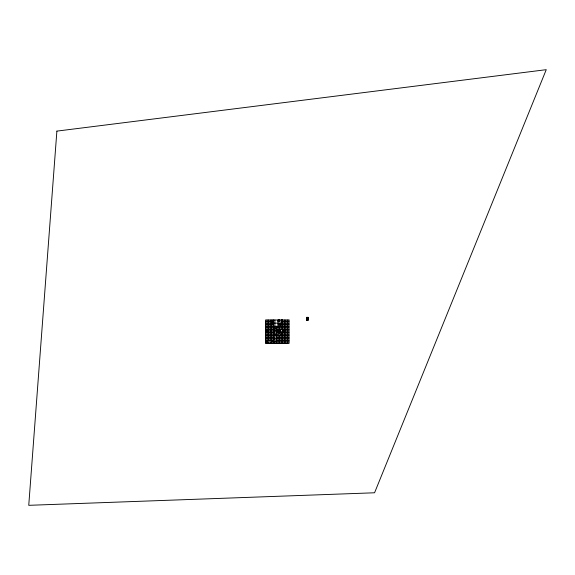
<?xml version="1.0" encoding="UTF-8"?>
<svg xmlns="http://www.w3.org/2000/svg" width="575" height="575" viewBox="0 0 575 575"><rect width="100%" height="100%" fill="white"/><g stroke="black" fill="none" stroke-linecap="round" stroke-linejoin="round"><path stroke-width="0.86" d="M271.752 321.562L273.326 319.995L273.326 343.527M267.052 340.386L265.478 341.952L289.009 341.952M274.893 335.678L276.46 334.111M271.752 341.952L273.326 340.386A1.567 1.567 0 0 0 274.893 338.819L274.893 329.403L265.478 329.403M282.735 332.544L284.302 330.977M306.554 317.716L308.121 317.716M306.554 318.112L308.121 318.112M306.554 318.507L308.121 318.507M306.554 318.895L308.121 318.895M306.554 319.29L308.121 319.29M306.554 319.678L308.121 319.678M306.554 320.074L308.121 320.074M265.478 321.562L273.326 321.562L271.752 319.995L271.752 343.527M278.027 321.562L279.601 321.562L279.601 319.995M281.168 321.562L289.009 321.562M271.752 321.734L273.326 321.734M271.752 321.914L273.326 321.914M271.752 322.086L273.326 322.086M271.752 322.259L273.326 322.259M271.752 322.431L273.326 322.431M271.752 322.611L273.326 322.611M271.752 322.783L273.326 322.783M271.752 322.956L273.326 322.956M265.478 323.128L289.009 323.128M265.478 324.702L273.326 324.702M281.168 324.702L289.009 324.702M265.478 326.269L289.009 326.269M265.478 327.836L289.009 327.836M276.46 329.403L289.009 329.403M265.478 330.977L281.168 330.977L281.168 343.527M289.009 330.977L282.735 330.977L284.302 332.544M265.478 331.15L267.052 331.15M282.735 331.207L284.302 331.207M265.478 331.322L267.052 331.322M265.478 331.495L267.052 331.495M265.478 331.674L267.052 331.674M265.478 331.847L267.052 331.847M265.478 332.019L267.052 332.019M265.478 332.192L267.052 332.192M282.735 332.307L284.302 332.307M265.478 332.372L267.052 332.372M265.478 332.544L274.893 332.544M276.46 332.544L289.009 332.544M265.478 334.111L278.027 334.111A1.567 1.567 0 0 0 279.601 332.544M281.168 334.111L289.009 334.111M276.46 334.348L276.46 335.448M265.478 335.678L289.009 335.678M265.478 337.252L274.893 337.252M276.46 337.252L289.009 337.252M265.478 338.819L289.009 338.819M273.326 340.386L265.478 340.386L267.052 341.952M276.46 340.386L289.009 340.386M265.478 340.623L267.052 340.623M265.478 341.723L267.052 341.723M274.893 334.111L276.46 335.678M271.752 340.386L273.326 341.952A3.141 3.141 0 0 0 276.46 338.819M287.442 319.995L287.442 343.527M285.876 319.995L285.876 343.527M284.302 319.995L284.302 343.527M282.735 319.995L282.735 343.527M282.562 319.995L282.562 321.562M282.39 319.995L282.39 321.562M282.21 319.995L282.21 321.562M282.037 319.995L282.037 321.562M281.865 319.995L281.865 321.562M281.692 319.995L281.692 321.562M281.513 319.995L281.513 321.562M281.34 319.995L281.34 321.562M281.168 319.995L281.168 329.403M280.772 330.977L280.772 332.544M280.384 330.977L280.384 332.544M279.989 330.977L279.989 332.544M279.601 324.702L279.601 323.128A1.567 1.567 0 0 1 278.027 324.702M279.601 326.269L279.601 334.111M279.601 335.678L279.601 343.527M279.421 319.995L279.421 321.562M279.249 319.995L279.249 321.562M279.206 330.977L279.206 332.544M279.076 319.995L279.076 321.562M278.904 319.995L278.904 321.562M278.724 319.995L278.724 321.562M278.817 330.977L278.817 332.544M278.552 319.995L278.552 321.562M278.379 319.995L278.379 321.562M278.422 330.977L278.422 332.544M278.207 319.995L278.207 321.562M278.027 319.995L278.027 343.527M277.639 330.977L277.639 332.544M277.243 330.977L277.243 332.544M276.855 330.977L276.855 332.544M276.46 326.269L276.46 343.527M274.893 319.995L274.893 327.836M274.893 341.952L274.893 343.527M273.98 339.466L273.98 341.033M273.089 319.995L273.089 321.562M270.185 319.995L270.185 340.386M270.185 341.952L270.185 343.527M268.618 319.995L268.618 340.386M268.618 341.952L268.618 343.527M267.052 319.995L267.052 343.527M281.168 332.544A3.141 3.141 0 0 1 278.027 335.678M273.326 329.403A1.567 1.567 0 0 1 274.893 330.977M273.326 327.836A3.141 3.141 0 0 1 276.46 330.977M281.168 323.128A3.141 3.141 0 0 1 278.027 326.269M56.882 131.114L28.75 505.324L374.562 492.782L546.25 69.676L56.882 131.114M308.121 317.328L306.554 317.328L306.554 320.462L308.121 320.462L308.121 317.328M289.009 319.995L265.478 319.995L265.478 343.527L289.009 343.527L289.009 319.995"/></g></svg>
